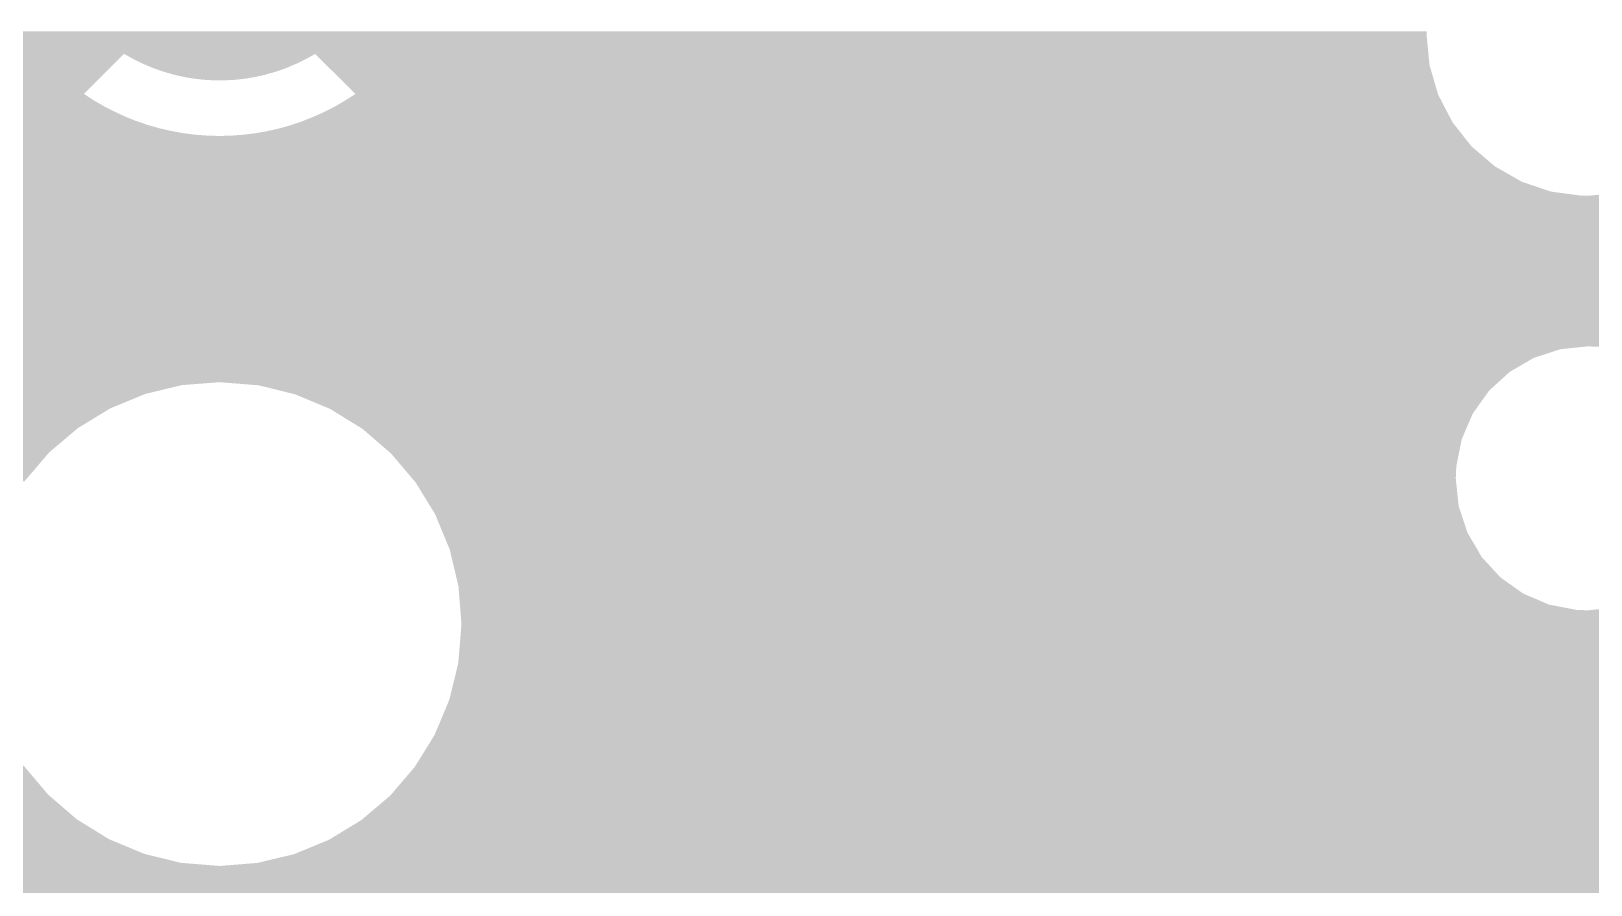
# Model space of a CAD drawing. Extents: x 295 to 953, y 10 to 290.
# Drawn here: x 514.29 to 526.61, y 198.64 to 205.38 of the extents above; entities that cross this region are included whole.
import ezdxf

# ---------------------------------------------------------------- set-up
doc = ezdxf.new("R2010")
doc.units = 0
doc.header["$LTSCALE"] = 5
doc.header["$MEASUREMENT"] = 0
doc.layers.add('GND', color=7, linetype='CONTINUOUS')

msp = doc.modelspace()

# ---------------------------------------------------------------- linework, layer by layer
at = {"layer": 'GND'}
for points in [[(511.399, 205.356), (511.399, 205.382), (525.314, 205.356), (525.315, 205.382)], [(511.399, 205.203), (511.399, 205.356), (525.329, 205.203), (525.314, 205.356)], [(511.399, 204.887), (511.399, 205.203), (514.708, 204.887), (515.025, 205.203)], [(515.04, 205.195), (515.025, 205.203), (516.521, 205.195), (516.535, 205.203)], [(515.097, 205.163), (515.04, 205.195), (516.462, 205.163), (516.521, 205.195)], [(515.113, 205.155), (515.097, 205.163), (516.448, 205.155), (516.462, 205.163)], [(515.171, 205.126), (515.113, 205.155), (516.388, 205.126), (516.448, 205.155)], [(516.625, 205.113), (516.535, 205.203), (525.338, 205.113), (525.329, 205.203)], [(515.187, 205.12), (515.171, 205.126), (516.374, 205.12), (516.388, 205.126)], [(515.247, 205.094), (515.187, 205.12), (516.312, 205.094), (516.374, 205.12)], [(515.264, 205.088), (515.247, 205.094), (516.297, 205.088), (516.312, 205.094)], [(515.325, 205.066), (515.264, 205.088), (516.234, 205.066), (516.297, 205.088)], [(515.342, 205.061), (515.325, 205.066), (516.219, 205.061), (516.234, 205.066)], [(515.404, 205.043), (515.342, 205.061), (516.154, 205.043), (516.219, 205.061)], [(515.422, 205.038), (515.404, 205.043), (516.14, 205.038), (516.154, 205.043)], [(515.485, 205.024), (515.422, 205.038), (516.074, 205.024), (516.14, 205.038)], [(515.503, 205.02), (515.485, 205.024), (516.059, 205.02), (516.074, 205.024)], [(515.566, 205.009), (515.503, 205.02), (515.992, 205.009), (516.059, 205.02)], [(516.852, 204.887), (516.625, 205.113), (525.404, 204.887), (525.338, 205.113)], [(515.585, 205.007), (515.566, 205.009), (515.978, 205.007), (515.992, 205.009)], [(515.648, 204.999), (515.585, 205.007), (515.909, 204.999), (515.978, 205.007)], [(515.67, 204.998), (515.648, 204.999), (515.896, 204.998), (515.909, 204.999)], [(515.731, 204.994), (515.67, 204.998), (515.822, 204.994), (515.896, 204.998)], [(515.813, 204.994), (515.731, 204.994), (515.813, 204.994), (515.822, 204.994)], [(511.399, 204.835), (511.399, 204.887), (514.787, 204.835), (514.708, 204.887)], [(511.399, 204.788), (511.399, 204.835), (514.869, 204.788), (514.787, 204.835)], [(511.399, 204.745), (511.399, 204.788), (514.953, 204.745), (514.869, 204.788)], [(516.593, 204.738), (516.677, 204.78), (525.48, 204.738), (525.458, 204.78)], [(516.677, 204.78), (516.759, 204.827), (525.458, 204.78), (525.434, 204.827)], [(516.759, 204.827), (516.838, 204.877), (525.434, 204.827), (525.408, 204.877)], [(516.838, 204.877), (516.841, 204.879), (525.408, 204.877), (525.407, 204.879)], [(516.841, 204.879), (516.852, 204.887), (525.407, 204.879), (525.404, 204.887)], [(511.399, 204.706), (511.399, 204.745), (515.038, 204.706), (514.953, 204.745)], [(511.399, 204.671), (511.399, 204.706), (515.126, 204.671), (515.038, 204.706)], [(511.399, 204.641), (511.399, 204.671), (515.215, 204.641), (515.126, 204.671)], [(516.329, 204.636), (516.41, 204.663), (525.54, 204.636), (525.519, 204.663)], [(516.41, 204.663), (516.419, 204.666), (525.519, 204.663), (525.518, 204.666)], [(516.419, 204.666), (516.506, 204.7), (525.518, 204.666), (525.5, 204.7)], [(516.506, 204.7), (516.593, 204.738), (525.5, 204.7), (525.48, 204.738)], [(511.399, 204.615), (511.399, 204.641), (515.306, 204.615), (515.215, 204.641)], [(511.399, 204.594), (511.399, 204.615), (515.398, 204.594), (515.306, 204.615)], [(511.399, 204.577), (511.399, 204.594), (515.49, 204.577), (515.398, 204.594)], [(511.399, 204.565), (511.399, 204.577), (515.584, 204.565), (515.49, 204.577)], [(511.399, 204.558), (511.399, 204.565), (515.678, 204.558), (515.584, 204.565)], [(511.399, 204.555), (511.399, 204.558), (515.772, 204.555), (515.678, 204.558)], [(511.399, 204.472), (511.399, 204.555), (525.67, 204.472), (525.604, 204.555)], [(515.772, 204.555), (515.866, 204.557), (525.604, 204.555), (525.603, 204.557)], [(515.866, 204.557), (515.96, 204.564), (525.603, 204.557), (525.598, 204.564)], [(515.96, 204.564), (516.053, 204.575), (525.598, 204.564), (525.589, 204.575)], [(516.053, 204.575), (516.146, 204.591), (525.589, 204.575), (525.576, 204.591)], [(516.146, 204.591), (516.238, 204.611), (525.576, 204.591), (525.56, 204.611)], [(516.238, 204.611), (516.329, 204.636), (525.56, 204.611), (525.54, 204.636)], [(511.399, 204.314), (511.399, 204.472), (525.855, 204.314), (525.67, 204.472)], [(511.399, 204.193), (511.399, 204.314), (526.067, 204.193), (525.855, 204.314)], [(511.399, 204.115), (511.399, 204.193), (526.298, 204.115), (526.067, 204.193)], [(511.399, 204.083), (511.399, 204.115), (526.54, 204.083), (526.298, 204.115)], [(511.399, 204.082), (511.399, 204.083), (526.588, 204.082), (526.54, 204.083)], [(511.399, 202.893), (511.399, 204.082), (549.956, 202.893), (549.956, 204.082)], [(526.588, 204.082), (526.83, 204.105), (549.956, 204.082), (549.956, 204.105)], [(511.399, 202.87), (511.399, 202.893), (526.369, 202.87), (526.588, 202.893)], [(511.399, 202.801), (511.399, 202.87), (526.159, 202.801), (526.369, 202.87)], [(511.399, 202.69), (511.399, 202.801), (525.969, 202.69), (526.159, 202.801)], [(526.68, 202.889), (526.588, 202.893), (549.956, 202.889), (549.956, 202.893)], [(511.399, 202.61), (511.399, 202.69), (525.882, 202.61), (525.969, 202.69)], [(511.399, 202.587), (511.399, 202.61), (515.482, 202.587), (515.78, 202.61)], [(511.399, 202.517), (511.399, 202.587), (515.192, 202.517), (515.482, 202.587)], [(516.09, 202.585), (515.78, 202.61), (525.854, 202.585), (525.882, 202.61)], [(516.268, 202.541), (516.09, 202.585), (525.806, 202.541), (525.854, 202.585)], [(511.399, 202.403), (511.399, 202.517), (514.916, 202.403), (515.192, 202.517)], [(516.379, 202.513), (516.268, 202.541), (525.787, 202.513), (525.806, 202.541)], [(516.655, 202.398), (516.379, 202.513), (525.705, 202.398), (525.787, 202.513)], [(511.399, 202.248), (511.399, 202.403), (514.661, 202.248), (514.916, 202.403)], [(516.714, 202.361), (516.655, 202.398), (525.679, 202.361), (525.705, 202.398)], [(516.909, 202.241), (516.714, 202.361), (525.627, 202.241), (525.679, 202.361)], [(511.399, 202.055), (511.399, 202.248), (514.433, 202.055), (514.661, 202.248)], [(517.004, 202.159), (516.909, 202.241), (525.592, 202.159), (525.627, 202.241)], [(511.399, 201.828), (511.399, 202.055), (514.239, 201.828), (514.433, 202.055)], [(517.135, 202.046), (517.004, 202.159), (525.569, 202.046), (525.592, 202.159)], [(517.223, 201.942), (517.135, 202.046), (525.549, 201.942), (525.569, 202.046)], [(517.301, 201.85), (517.223, 201.942), (525.545, 201.85), (525.549, 201.942)], [(517.328, 201.819), (517.301, 201.85), (525.548, 201.819), (525.545, 201.85)], [(517.443, 201.631), (517.328, 201.819), (525.568, 201.631), (525.548, 201.819)], [(517.484, 201.564), (517.443, 201.631), (525.59, 201.564), (525.568, 201.631)], [(517.542, 201.422), (517.484, 201.564), (525.637, 201.422), (525.59, 201.564)], [(517.598, 201.288), (517.542, 201.422), (525.716, 201.288), (525.637, 201.422)], [(517.611, 201.231), (517.598, 201.288), (525.748, 201.231), (525.716, 201.288)], [(517.65, 201.069), (517.611, 201.231), (525.897, 201.069), (525.748, 201.231)], [(517.667, 200.997), (517.65, 201.069), (525.998, 200.997), (525.897, 201.069)], [(517.671, 200.941), (517.667, 200.997), (526.077, 200.941), (525.998, 200.997)], [(517.678, 200.854), (517.671, 200.941), (526.28, 200.854), (526.077, 200.941)], [(517.682, 200.812), (517.678, 200.854), (526.496, 200.812), (526.28, 200.854)], [(526.588, 200.808), (526.807, 200.831), (545.539, 200.808), (545.543, 200.831)], [(517.682, 200.808), (517.682, 200.812), (526.588, 200.808), (526.496, 200.812)], [(517.683, 200.793), (517.682, 200.808), (545.537, 200.793), (545.539, 200.808)], [(517.688, 200.727), (517.683, 200.793), (545.532, 200.727), (545.537, 200.793)], [(517.687, 200.662), (517.69, 200.7), (545.531, 200.662), (545.531, 200.7)], [(517.69, 200.7), (517.688, 200.727), (545.531, 200.7), (545.532, 200.727)], [(517.677, 200.531), (517.682, 200.596), (545.543, 200.531), (545.534, 200.596)], [(517.682, 200.596), (517.687, 200.662), (545.534, 200.596), (545.531, 200.662)], [(517.666, 200.404), (517.671, 200.467), (545.573, 200.404), (545.556, 200.467)], [(517.671, 200.467), (517.677, 200.531), (545.556, 200.467), (545.543, 200.531)], [(517.639, 200.282), (517.653, 200.342), (545.622, 200.282), (545.595, 200.342)], [(517.653, 200.342), (517.665, 200.39), (545.595, 200.342), (545.578, 200.39)], [(517.665, 200.39), (517.666, 200.404), (545.578, 200.39), (545.573, 200.404)], [(517.611, 200.168), (517.624, 200.224), (545.687, 200.168), (545.652, 200.224)], [(517.624, 200.224), (517.639, 200.282), (545.652, 200.224), (545.622, 200.282)], [(517.524, 199.933), (517.593, 200.099), (545.916, 199.933), (546.082, 200.099)], [(517.593, 200.099), (517.594, 200.1), (549.956, 200.099), (549.956, 200.1)], [(517.594, 200.1), (517.606, 200.148), (549.956, 200.1), (549.956, 200.148)], [(517.606, 200.148), (517.611, 200.168), (545.701, 200.148), (545.687, 200.168)], [(517.483, 199.837), (517.495, 199.865), (546.087, 199.837), (546.028, 199.865)], [(517.495, 199.865), (517.509, 199.897), (546.028, 199.865), (545.971, 199.897)], [(517.509, 199.897), (517.524, 199.933), (545.971, 199.897), (545.916, 199.933)], [(517.321, 199.571), (517.44, 199.762), (549.956, 199.571), (549.956, 199.762)], [(517.44, 199.763), (517.444, 199.769), (546.405, 199.763), (546.34, 199.769)], [(517.44, 199.762), (517.44, 199.763), (546.471, 199.762), (546.405, 199.763)], [(517.444, 199.769), (517.45, 199.779), (546.34, 199.769), (546.275, 199.779)], [(517.45, 199.779), (517.459, 199.794), (546.275, 199.779), (546.211, 199.794)], [(517.459, 199.794), (517.471, 199.813), (546.211, 199.794), (546.149, 199.813)], [(517.471, 199.813), (517.478, 199.825), (546.149, 199.813), (546.118, 199.825)], [(517.478, 199.825), (517.483, 199.837), (546.118, 199.825), (546.087, 199.837)], [(511.399, 199.353), (511.399, 199.581), (514.425, 199.353), (514.232, 199.581)], [(517.127, 199.344), (517.321, 199.571), (549.956, 199.344), (549.956, 199.571)], [(511.399, 199.158), (511.399, 199.353), (514.651, 199.158), (514.425, 199.353)], [(516.899, 199.151), (517.127, 199.344), (549.956, 199.151), (549.956, 199.344)], [(511.399, 199.001), (511.399, 199.158), (514.905, 199.001), (514.651, 199.158)], [(516.644, 198.996), (516.899, 199.151), (549.956, 198.996), (549.956, 199.151)], [(511.399, 198.886), (511.399, 199.001), (515.181, 198.886), (514.905, 199.001)], [(516.368, 198.882), (516.644, 198.996), (549.956, 198.882), (549.956, 198.996)], [(511.399, 198.814), (511.399, 198.886), (515.471, 198.814), (515.181, 198.886)], [(516.078, 198.813), (516.368, 198.882), (549.956, 198.813), (549.956, 198.882)], [(511.399, 198.789), (511.399, 198.814), (515.78, 198.789), (515.471, 198.814)], [(511.399, 198.491), (511.399, 198.789), (549.956, 198.491), (549.956, 198.789)], [(515.78, 198.789), (516.078, 198.813), (549.956, 198.789), (549.956, 198.813)]]:
    msp.add_solid(points, dxfattribs=at)

doc.saveas('drawing.dxf')
